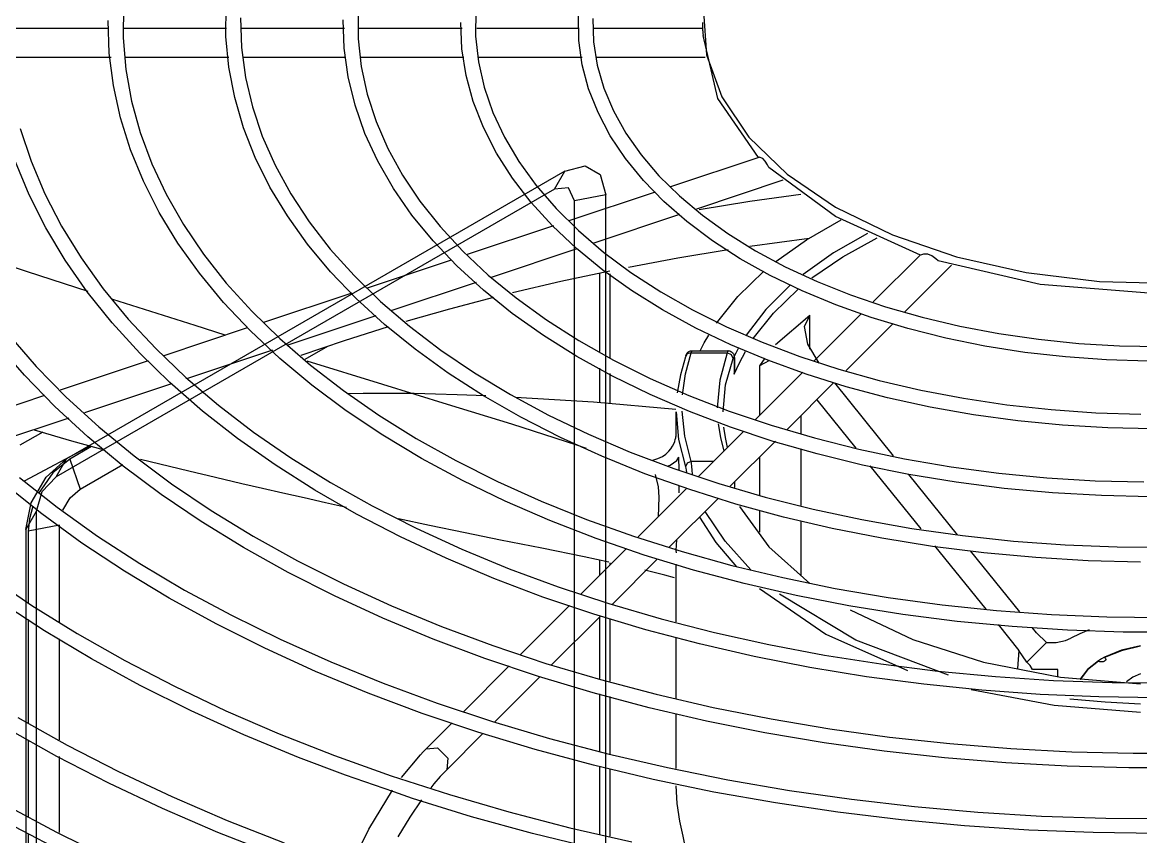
# Model space of a CAD drawing. Extents: x 594 to 813, y 174 to 240.
# Drawn here: x 761.111 to 762.066, y 203.711 to 204.406 of the extents above; entities that cross this region are included whole.
import ezdxf

# ---------------------------------------------------------------- set-up
doc = ezdxf.new("R2010")
doc.units = 0
doc.header["$MEASUREMENT"] = 0
doc.layers.add('AC.REF(S). PIPING', color=3, linetype='CONTINUOUS', lineweight=30)
doc.layers.add('LG-Product', color=3, linetype='CONTINUOUS')

# ---------------------------------------------------------------- blocks, each defined once
blk = doc.blocks.new('UW1-4')
at = {"layer": 'LG-Product', "color": 3, "linetype": 'Continuous'}
for p, q in [((3621.801, 4643.157), (3621.537, 4639.477)), ((3641.23, 4643.25), (3641.245, 4641.063)), ((3651.27, 4643.207), (3651.269, 4640.833)), ((3662.559, 4641.035), (3662.549, 4643.647)), ((3671.32, 4643.611), (3671.342, 4640.906)), ((3621.834, 4641.506), (3621.834, 4642.235)), ((3631.23, 4642.555), (3631.17, 4640.57)), ((3632.439, 4640.692), (3632.476, 4642.762)), ((3642.419, 4639.972), (3642.522, 4642.238)), ((3652.469, 4640.022), (3652.551, 4642.466)), ((3661.329, 4642.628), (3661.242, 4640.081)), ((3672.52, 4639.61), (3672.615, 4642.382)), ((3621.833, 4641.325), (3621.83, 4641.101)), ((3621.834, 4641.506), (3621.833, 4641.325)), ((3631.155, 4641.749), (3621.835, 4641.749)), ((3641.155, 4641.749), (3632.395, 4641.749)), ((3651.193, 4641.749), (3642.401, 4641.749)), ((3661.255, 4641.749), (3652.438, 4641.749)), ((3671.294, 4641.749), (3662.521, 4641.749)), ((3681.264, 4641.749), (3672.563, 4641.749)), ((3620.56, 4635.735), (3621.83, 4641.101)), ((3631.17, 4640.57), (3630.858, 4638.592)), ((3632.146, 4638.621), (3632.439, 4640.692)), ((3641.245, 4641.063), (3641.007, 4638.879)), ((3651.269, 4640.833), (3651.015, 4638.463)), ((3662.315, 4638.422), (3662.559, 4641.035)), ((3671.342, 4640.906), (3671.11, 4638.199)), ((3621.537, 4639.477), (3620.228, 4635.873)), ((3621.65, 4639.241), (3630.92, 4639.241)), ((3632.144, 4639.241), (3641.026, 4639.241)), ((3642.059, 4637.709), (3642.419, 4639.972)), ((3642.261, 4639.241), (3651.057, 4639.241)), ((3652.132, 4637.579), (3652.469, 4640.022)), ((3652.321, 4639.241), (3661.043, 4639.241)), ((3661.242, 4640.081), (3660.901, 4637.54)), ((3662.303, 4639.241), (3671.12, 4639.241)), ((3672.172, 4636.846), (3672.52, 4639.61)), ((3672.363, 4639.241), (3681.225, 4639.241)), ((3630.858, 4638.592), (3630.292, 4636.625)), ((3631.598, 4636.569), (3632.146, 4638.621)), ((3641.007, 4638.879), (3640.516, 4636.703)), ((3651.015, 4638.463), (3650.508, 4636.102)), ((3661.817, 4635.823), (3662.315, 4638.422)), ((3641.446, 4635.467), (3642.059, 4637.709)), ((3651.542, 4635.154), (3652.132, 4637.579)), ((3660.901, 4637.54), (3660.307, 4635.012)), ((3671.11, 4638.199), (3670.625, 4635.502)), ((3630.292, 4636.625), (3629.476, 4634.683)), ((3630.797, 4634.54), (3631.598, 4636.569)), ((3640.516, 4636.703), (3639.772, 4634.547)), ((3671.568, 4634.093), (3672.172, 4636.846)), ((3617.087, 4630.705), (3620.56, 4635.735)), ((3620.228, 4635.873), (3617.91, 4632.442)), ((3640.58, 4633.248), (3641.446, 4635.467)), ((3650.508, 4636.102), (3649.749, 4633.76)), ((3661.065, 4633.239), (3661.817, 4635.823)), ((3670.625, 4635.502), (3669.888, 4632.823)), ((3629.476, 4634.683), (3628.417, 4632.784)), ((3629.748, 4632.555), (3630.797, 4634.54)), ((3639.772, 4634.547), (3638.783, 4632.426)), ((3650.699, 4632.749), (3651.542, 4635.154)), ((3660.307, 4635.012), (3659.463, 4632.505)), ((3649.749, 4633.76), (3648.742, 4631.451)), ((3670.714, 4631.364), (3671.568, 4634.093)), ((3628.417, 4632.784), (3627.117, 4630.93)), ((3628.454, 4630.618), (3629.748, 4632.555)), ((3639.467, 4631.07), (3640.58, 4633.248)), ((3649.607, 4630.382), (3650.699, 4632.749)), ((3660.064, 4630.688), (3661.065, 4633.239)), ((3669.888, 4632.823), (3668.901, 4630.169)), ((3680.119, 4633.186), (3679.193, 4630.372)), ((3617.91, 4632.442), (3614.645, 4629.279)), ((3638.783, 4632.426), (3637.548, 4630.344)), ((3659.463, 4632.505), (3658.371, 4630.031)), ((3616.732, 4630.62), (3617.046, 4630.711)), ((3624.582, 4628.211), (3617.049, 4630.722)), ((3627.117, 4630.93), (3625.59, 4629.139)), ((3638.109, 4628.938), (3639.467, 4631.07)), ((3648.742, 4631.451), (3647.491, 4629.178)), ((3658.813, 4628.17), (3660.064, 4630.688)), ((3669.608, 4628.661), (3670.714, 4631.364)), ((3610.522, 4625.649), (3616.216, 4629.835)), ((3616.216, 4629.835), (3616.322, 4630.067)), ((3616.322, 4630.067), (3616.521, 4630.392)), ((3616.521, 4630.392), (3616.732, 4630.62)), ((3626.926, 4628.744), (3628.454, 4630.618)), ((3637.548, 4630.344), (3636.08, 4628.317)), ((3648.269, 4628.055), (3649.607, 4630.382)), ((3658.371, 4630.031), (3657.034, 4627.595)), ((3668.901, 4630.169), (3667.669, 4627.551)), ((3679.193, 4630.372), (3678.017, 4627.586)), ((3679.356, 4627.494), (3680.517, 4630.339)), ((3614.645, 4629.279), (3610.522, 4626.468)), ((3615.009, 4628.759), (3622.398, 4626.296)), ((3625.59, 4629.139), (3623.836, 4627.413)), ((3625.172, 4626.941), (3626.926, 4628.744)), ((3636.515, 4626.867), (3638.109, 4628.938)), ((3647.491, 4629.178), (3646.002, 4626.957)), ((3633.259, 4625.319), (3625.9, 4627.772)), ((3636.08, 4628.317), (3634.379, 4626.347)), ((3646.691, 4625.783), (3648.269, 4628.055)), ((3657.32, 4625.7), (3658.813, 4628.17)), ((3668.257, 4626), (3669.608, 4628.661)), ((3617.845, 4626.955), (3613.488, 4627.573)), ((3622.165, 4626.254), (3617.845, 4626.955)), ((3623.836, 4627.413), (3621.873, 4625.766)), ((3623.2, 4625.219), (3625.172, 4626.941)), ((3634.691, 4624.862), (3636.515, 4626.867)), ((3646.002, 4626.957), (3644.278, 4624.79)), ((3657.034, 4627.595), (3655.46, 4625.209)), ((3667.669, 4627.551), (3666.192, 4624.972)), ((3678.017, 4627.586), (3676.598, 4624.841)), ((3677.947, 4624.686), (3679.356, 4627.494)), ((3610.522, 4626.468), (3605.655, 4624.088)), ((3634.379, 4626.347), (3632.458, 4624.448)), ((3666.661, 4623.383), (3668.257, 4626)), ((3603.273, 4622.362), (3610.522, 4625.649)), ((3612.989, 4623.675), (3610.039, 4625.376)), ((3621.873, 4625.766), (3619.704, 4624.204)), ((3621.024, 4623.587), (3623.2, 4625.219)), ((3623.834, 4625.817), (3631.145, 4623.38)), ((3644.879, 4623.572), (3646.691, 4625.783)), ((3655.46, 4625.209), (3653.651, 4622.876)), ((3655.588, 4623.283), (3657.32, 4625.7)), ((3666.192, 4624.972), (3664.479, 4622.445)), ((3605.655, 4624.088), (3600.176, 4622.203)), ((3607.78, 4624.211), (3610.696, 4622.549)), ((3619.704, 4624.204), (3617.343, 4622.735)), ((3632.458, 4624.448), (3630.321, 4622.624)), ((3632.646, 4622.933), (3634.691, 4624.862)), ((3641.926, 4622.43), (3634.566, 4624.883)), ((3644.278, 4624.79), (3642.33, 4622.689)), ((3676.598, 4624.841), (3674.937, 4622.138)), ((3676.296, 4621.924), (3677.947, 4624.686)), ((3609.906, 4622.206), (3606.958, 4623.831)), ((3615.305, 4623.479), (3612.777, 4623.809)), ((3615.626, 4621.811), (3612.989, 4623.675)), ((3617.822, 4623.122), (3615.305, 4623.479)), ((3618.652, 4622.052), (3621.024, 4623.587)), ((3642.841, 4621.431), (3644.879, 4623.572)), ((3653.623, 4620.929), (3655.588, 4623.283)), ((3664.828, 4620.821), (3666.661, 4623.383)), ((3679.513, 4620.923), (3686.358, 4623.209)), ((3600.176, 4622.203), (3594.234, 4620.865)), ((3601.765, 4621.86), (3601.945, 4622.048)), ((3601.945, 4622.048), (3602.285, 4622.289)), ((3602.285, 4622.289), (3602.649, 4622.428)), ((3602.649, 4622.428), (3602.997, 4622.45)), ((3602.997, 4622.45), (3603.273, 4622.362)), ((3607.306, 4618.36), (3603.296, 4622.369)), ((3612.532, 4620.407), (3609.906, 4622.206)), ((3610.696, 4622.549), (3613.287, 4620.715)), ((3617.343, 4622.735), (3614.803, 4621.368)), ((3616.1, 4620.622), (3618.652, 4622.052)), ((3623.968, 4622.13), (3619.689, 4622.839)), ((3628.207, 4621.343), (3623.968, 4622.13)), ((3630.321, 4622.624), (3627.98, 4620.885)), ((3630.39, 4621.088), (3632.646, 4622.933)), ((3632.599, 4622.896), (3639.905, 4620.46)), ((3642.33, 4622.689), (3640.161, 4620.658)), ((3653.651, 4622.876), (3651.615, 4620.609)), ((3664.479, 4622.445), (3662.532, 4619.972)), ((3674.937, 4622.138), (3673.041, 4619.49)), ((3593.053, 4619.855), (3601.765, 4621.86)), ((3600.611, 4621.509), (3604.606, 4617.514)), ((3614.803, 4621.368), (3612.095, 4620.108)), ((3627.932, 4619.335), (3630.39, 4621.088)), ((3640.584, 4619.366), (3642.841, 4621.431)), ((3650.481, 4619.578), (3643.317, 4621.966)), ((3674.405, 4619.214), (3676.296, 4621.924)), ((3594.234, 4620.865), (3587.991, 4620.109)), ((3613.378, 4619.304), (3616.1, 4620.622)), ((3618.864, 4618.83), (3616.63, 4620.988)), ((3627.98, 4620.885), (3625.444, 4619.238)), ((3633.972, 4620.132), (3629.784, 4621.028)), ((3629.792, 4620.748), (3629.792, 4613.595)), ((3630.678, 4620.844), (3630.678, 4614.126)), ((3638.108, 4619.16), (3633.972, 4620.132)), ((3640.161, 4620.658), (3637.782, 4618.708)), ((3651.615, 4620.609), (3649.357, 4618.409)), ((3651.432, 4618.645), (3653.623, 4620.929)), ((3662.762, 4618.32), (3664.828, 4620.821)), ((3674.317, 4619.251), (3679.513, 4620.923)), ((3587.991, 4620.109), (3581.618, 4619.957)), ((3583.76, 4619.121), (3593.053, 4619.855)), ((3612.095, 4620.108), (3609.235, 4618.965)), ((3610.503, 4618.104), (3613.378, 4619.304)), ((3615.82, 4617.408), (3613.695, 4619.465)), ((3614.39, 4619.794), (3616.476, 4617.714)), ((3625.444, 4619.238), (3622.723, 4617.689)), ((3625.283, 4617.682), (3627.932, 4619.335)), ((3638.117, 4617.387), (3640.584, 4619.366)), ((3641.203, 4620.028), (3648.393, 4617.631)), ((3662.532, 4619.972), (3660.358, 4617.565)), ((3673.041, 4619.49), (3670.912, 4616.899)), ((3672.281, 4616.564), (3674.405, 4619.214)), ((3609.235, 4618.965), (3606.237, 4617.942)), ((3620.69, 4616.549), (3618.864, 4618.83)), ((3637.782, 4618.708), (3635.199, 4616.843)), ((3643.456, 4617.769), (3639.677, 4618.768)), ((3649.357, 4618.409), (3646.886, 4616.288)), ((3649.023, 4616.438), (3651.432, 4618.645)), ((3659.316, 4616.633), (3651.793, 4619.141)), ((3660.469, 4615.889), (3662.762, 4618.32)), ((3665.204, 4616.338), (3672.21, 4618.573)), ((3606.237, 4617.942), (3603.117, 4617.047)), ((3607.487, 4617.027), (3610.503, 4618.104)), ((3612.338, 4613.328), (3608.318, 4617.348)), ((3617.539, 4615.228), (3615.82, 4617.408)), ((3616.476, 4617.714), (3618.157, 4615.516)), ((3622.723, 4617.689), (3619.83, 4616.246)), ((3622.455, 4616.134), (3625.283, 4617.682)), ((3635.45, 4615.501), (3638.117, 4617.387)), ((3647.182, 4616.706), (3643.456, 4617.769)), ((3660.358, 4617.565), (3657.962, 4615.226)), ((3603.117, 4617.047), (3599.891, 4616.284)), ((3604.349, 4616.08), (3607.487, 4617.027)), ((3605.61, 4616.509), (3609.615, 4612.505)), ((3612.71, 4614.314), (3612.71, 4617.21)), ((3612.71, 4617.21), (3615.652, 4614.708)), ((3612.71, 4617.21), (3613.196, 4616.277)), ((3635.199, 4616.843), (3632.424, 4615.071)), ((3646.404, 4614.316), (3649.023, 4616.438)), ((3649.773, 4617.171), (3657.28, 4614.668)), ((3662.643, 4615.526), (3665.204, 4616.338)), ((3670.912, 4616.899), (3668.559, 4614.375)), ((3669.929, 4613.981), (3672.281, 4616.564)), ((3596.576, 4615.657), (3593.19, 4615.17)), ((3599.891, 4616.284), (3596.576, 4615.657)), ((3601.101, 4615.266), (3604.349, 4616.08)), ((3613.196, 4616.277), (3612.913, 4614.766)), ((3619.83, 4616.246), (3616.777, 4614.915)), ((3619.46, 4614.698), (3622.455, 4616.134)), ((3621.728, 4614.868), (3621.347, 4615.532)), ((3632.591, 4613.712), (3635.45, 4615.501)), ((3646.886, 4616.288), (3644.208, 4614.25)), ((3652.452, 4615.062), (3648.686, 4616.254)), ((3657.957, 4613.533), (3660.469, 4615.889)), ((3667.837, 4613.793), (3660.715, 4616.167)), ((3681.105, 4615.545), (3678.76, 4612.854)), ((3586.278, 4614.625), (3582.788, 4614.569)), ((3589.752, 4614.825), (3586.278, 4614.625)), ((3593.19, 4615.17), (3589.752, 4614.825)), ((3594.348, 4614.054), (3597.762, 4614.59)), ((3597.762, 4614.59), (3601.101, 4615.266)), ((3612.913, 4614.766), (3611.949, 4613.141)), ((3616.777, 4614.915), (3613.577, 4613.702)), ((3616.31, 4613.379), (3619.46, 4614.698)), ((3618.803, 4614.444), (3619.04, 4614)), ((3622.074, 4614.197), (3621.728, 4614.868)), ((3632.424, 4615.071), (3629.465, 4613.4)), ((3656.153, 4613.805), (3652.452, 4615.062)), ((3655.813, 4613.467), (3653.863, 4614.594)), ((3657.962, 4615.226), (3655.354, 4612.965)), ((3679.776, 4612.107), (3682.15, 4614.843)), ((3587.368, 4613.416), (3590.878, 4613.662)), ((3590.878, 4613.662), (3594.348, 4614.054)), ((3613.577, 4613.702), (3610.243, 4612.613)), ((3616.565, 4613.565), (3617.009, 4612.911)), ((3618.727, 4613.172), (3618.216, 4614.141)), ((3619.04, 4614), (3619.261, 4613.554)), ((3619.147, 4613.484), (3619.147, 4612.346)), ((3619.15, 4613.45), (3619.147, 4613.482)), ((3619.15, 4613.589), (3619.148, 4613.482)), ((3619.161, 4613.693), (3619.15, 4613.589)), ((3619.159, 4613.419), (3619.15, 4613.45)), ((3619.162, 4613.498), (3619.159, 4613.419)), ((3619.173, 4613.755), (3619.161, 4613.693)), ((3619.176, 4613.59), (3619.162, 4613.498)), ((3619.19, 4613.817), (3619.173, 4613.755)), ((3619.201, 4613.631), (3619.176, 4613.59)), ((3619.213, 4613.875), (3619.19, 4613.817)), ((3619.233, 4613.615), (3619.201, 4613.631)), ((3619.242, 4613.933), (3619.213, 4613.875)), ((3619.269, 4613.543), (3619.233, 4613.615)), ((3619.281, 4613.99), (3619.242, 4613.933)), ((3619.269, 4613.543), (3619.413, 4613.85)), ((3619.901, 4611.269), (3619.269, 4613.543)), ((3619.327, 4614.043), (3619.281, 4613.99)), ((3619.386, 4614.094), (3619.327, 4614.043)), ((3619.454, 4614.137), (3619.386, 4614.094)), ((3619.413, 4613.85), (3619.76, 4614.013)), ((3619.545, 4614.178), (3619.454, 4614.137)), ((3619.642, 4614.194), (3619.545, 4614.178)), ((3619.669, 4614.193), (3619.642, 4614.194)), ((3619.697, 4614.19), (3619.669, 4614.193)), ((3622.775, 4614.197), (3619.697, 4614.197)), ((3619.697, 4614.19), (3619.701, 4614.196)), ((3619.701, 4614.196), (3619.735, 4614.123)), ((3619.735, 4614.123), (3619.76, 4614.013)), ((3622.833, 4614.013), (3619.76, 4614.013)), ((3619.76, 4614.013), (3620.406, 4611.677)), ((3622.834, 4614.19), (3622.775, 4614.189)), ((3622.799, 4614.159), (3622.775, 4614.189)), ((3622.833, 4614.013), (3622.799, 4614.159)), ((3623.327, 4612.227), (3622.833, 4614.013)), ((3622.833, 4614.013), (3623.181, 4613.933)), ((3622.891, 4614.184), (3622.834, 4614.19)), ((3622.976, 4614.157), (3622.891, 4614.184)), ((3623.054, 4614.115), (3622.976, 4614.157)), ((3623.119, 4614.065), (3623.054, 4614.115)), ((3623.175, 4614.01), (3623.119, 4614.065)), ((3623.251, 4613.904), (3623.175, 4614.01)), ((3623.181, 4613.933), (3623.325, 4613.66)), ((3623.299, 4613.789), (3623.251, 4613.904)), ((3623.303, 4613.777), (3623.299, 4613.789)), ((3623.306, 4613.765), (3623.303, 4613.777)), ((3623.325, 4613.66), (3623.761, 4612.141)), ((3629.553, 4612.029), (3632.591, 4613.712)), ((3644.208, 4614.25), (3641.333, 4612.302)), ((3643.582, 4612.284), (3646.404, 4614.316)), ((3655.232, 4611.259), (3657.957, 4613.533)), ((3658.592, 4614.231), (3665.849, 4611.812)), ((3668.559, 4614.375), (3665.985, 4611.921)), ((3667.355, 4611.472), (3669.929, 4613.981)), ((3583.836, 4613.317), (3587.368, 4613.416)), ((3610.243, 4612.613), (3606.792, 4611.652)), ((3613.02, 4612.184), (3616.31, 4613.379)), ((3616.145, 4613.35), (3617.009, 4612.911)), ((3617.009, 4612.911), (3617.009, 4608.657)), ((3619.159, 4612.19), (3618.727, 4613.172)), ((3619.159, 4613.419), (3619.159, 4612.19)), ((3629.465, 4613.4), (3626.334, 4611.834)), ((3630.678, 4612.712), (3630.678, 4609.768)), ((3649.156, 4611.297), (3655.635, 4613.314)), ((3655.354, 4612.965), (3652.537, 4610.787)), ((3676.678, 4610.846), (3669.169, 4613.349)), ((3678.76, 4612.854), (3676.192, 4610.234)), ((3606.792, 4611.652), (3603.237, 4610.824)), ((3609.603, 4611.116), (3613.02, 4612.184)), ((3617.353, 4608.312), (3613.302, 4612.364)), ((3619.159, 4612.193), (3619.153, 4612.347)), ((3619.159, 4612.19), (3619.159, 4612.193)), ((3620.406, 4611.677), (3620.614, 4609.315)), ((3626.334, 4611.834), (3623.042, 4610.38)), ((3623.584, 4610.424), (3623.327, 4612.227)), ((3623.761, 4612.141), (3624.028, 4610.609)), ((3626.346, 4610.456), (3629.553, 4612.029)), ((3629.792, 4612.251), (3629.792, 4609.685)), ((3641.333, 4612.302), (3638.269, 4610.451)), ((3640.568, 4610.349), (3643.582, 4612.284)), ((3665.985, 4611.921), (3663.199, 4609.546)), ((3677.177, 4609.441), (3679.776, 4612.107)), ((3603.237, 4610.824), (3599.593, 4610.132)), ((3605.558, 4605.226), (3610.581, 4611.446)), ((3606.074, 4610.181), (3609.603, 4611.116)), ((3610.651, 4611.469), (3614.66, 4607.459)), ((3620.113, 4608.97), (3619.901, 4611.269)), ((3643.661, 4609.611), (3649.156, 4611.297)), ((3648.697, 4610.579), (3646.504, 4610.56)), ((3650.833, 4610.564), (3648.697, 4610.579)), ((3652.537, 4610.787), (3649.521, 4608.698)), ((3652.303, 4609.075), (3655.232, 4611.259)), ((3664.566, 4609.043), (3667.355, 4611.472)), ((3667.214, 4611.357), (3674.643, 4608.881)), ((3599.593, 4610.132), (3595.878, 4609.58)), ((3602.447, 4609.382), (3606.074, 4610.181)), ((3612.127, 4609.992), (3608.794, 4605.864)), ((3623.042, 4610.38), (3619.601, 4609.044)), ((3622.982, 4609), (3626.346, 4610.456)), ((3631.179, 4609.821), (3624.146, 4609.196)), ((3637.85, 4610.242), (3631.179, 4609.821)), ((3638.269, 4610.451), (3635.027, 4608.702)), ((3637.372, 4608.518), (3640.568, 4610.349)), ((3642.814, 4610.459), (3640.388, 4610.363)), ((3644.668, 4610.519), (3642.814, 4610.459)), ((3646.504, 4610.56), (3644.668, 4610.519)), ((3652.171, 4610.542), (3650.833, 4610.564)), ((3676.192, 4610.234), (3673.407, 4607.686)), ((3685.265, 4607.984), (3678.016, 4610.4)), ((3588.297, 4608.905), (3584.464, 4608.785)), ((3592.107, 4609.17), (3588.297, 4608.905)), ((3595.878, 4609.58), (3592.107, 4609.17)), ((3594.964, 4608.205), (3598.739, 4608.722)), ((3598.739, 4608.722), (3602.447, 4609.382)), ((3613.454, 4607.131), (3613.454, 4608.665)), ((3619.601, 4609.044), (3616.025, 4607.831)), ((3619.472, 4607.665), (3622.982, 4609)), ((3623.396, 4606.886), (3623.619, 4609.045)), ((3624.125, 4608.97), (3623.925, 4606.614)), ((3624.125, 4607.016), (3624.125, 4608.97)), ((3635.027, 4608.702), (3631.616, 4607.062)), ((3638.162, 4607.915), (3643.661, 4609.611)), ((3649.521, 4608.698), (3646.315, 4606.704)), ((3649.179, 4606.985), (3652.303, 4609.075)), ((3663.199, 4609.546), (3660.206, 4607.254)), ((3661.57, 4606.699), (3664.566, 4609.043)), ((3674.36, 4606.853), (3677.177, 4609.441)), ((3587.281, 4607.604), (3591.14, 4607.831)), ((3591.14, 4607.831), (3594.964, 4608.205)), ((3616.025, 4607.831), (3612.326, 4606.744)), ((3620.534, 4607.955), (3620.347, 4606.781)), ((3632.615, 4606.135), (3638.162, 4607.915)), ((3634.003, 4606.795), (3637.372, 4608.518)), ((3675.987, 4608.433), (3683.142, 4606.048)), ((3583.406, 4607.523), (3587.281, 4607.604)), ((3615.831, 4606.456), (3619.472, 4607.665)), ((3622.203, 4603.463), (3618.348, 4607.318)), ((3619.741, 4605.925), (3619.922, 4606.788)), ((3619.922, 4606.788), (3620.044, 4607.655)), ((3620.347, 4606.781), (3620.052, 4605.614)), ((3622.833, 4604.747), (3623.396, 4606.886)), ((3624.121, 4607.019), (3624.12, 4607.049)), ((3624.125, 4606.978), (3624.121, 4607.019)), ((3624.131, 4606.916), (3624.125, 4606.978)), ((3624.143, 4606.84), (3624.131, 4606.916)), ((3624.161, 4606.743), (3624.143, 4606.84)), ((3631.616, 4607.062), (3628.048, 4605.536)), ((3630.471, 4605.186), (3634.003, 4606.795)), ((3645.868, 4604.996), (3649.179, 4606.985)), ((3660.206, 4607.254), (3657.015, 4605.052)), ((3673.407, 4607.686), (3670.411, 4605.219)), ((3671.331, 4604.347), (3674.36, 4606.853)), ((3675.728, 4606.477), (3678.909, 4607.42)), ((3680.131, 4606.156), (3678.177, 4607.275)), ((3612.326, 4606.744), (3608.518, 4605.789)), ((3612.071, 4605.377), (3615.831, 4606.456)), ((3613.454, 4600.976), (3613.454, 4605.805)), ((3615.64, 4606.48), (3619.501, 4602.618)), ((3623.925, 4606.614), (3623.325, 4604.281)), ((3624.196, 4606.602), (3624.161, 4606.743)), ((3624.248, 4606.441), (3624.196, 4606.602)), ((3624.329, 4606.247), (3624.248, 4606.441)), ((3624.431, 4606.049), (3624.329, 4606.247)), ((3624.58, 4605.824), (3624.431, 4606.049)), ((3624.755, 4605.612), (3624.58, 4605.824)), ((3631.777, 4605.842), (3632.615, 4606.135)), ((3646.315, 4606.704), (3642.928, 4604.811)), ((3658.374, 4604.448), (3661.57, 4606.699)), ((3672.923, 4605.705), (3675.728, 4606.477)), ((3674.028, 4606.023), (3675.897, 4604.943)), ((3674.131, 4606.064), (3679.802, 4603.059)), ((3604.616, 4604.97), (3600.633, 4604.288)), ((3608.518, 4605.789), (3604.616, 4604.97)), ((3608.206, 4604.433), (3612.071, 4605.377)), ((3617.009, 4605.11), (3617.009, 4601.84)), ((3623.876, 4603.985), (3623.885, 4605.115)), ((3623.886, 4605.113), (3623.885, 4605.115)), ((3624.066, 4604.814), (3623.886, 4605.113)), ((3628.048, 4605.536), (3624.334, 4604.128)), ((3625.009, 4605.374), (3624.755, 4605.612)), ((3625.296, 4605.173), (3625.009, 4605.374)), ((3625.691, 4604.981), (3625.296, 4605.173)), ((3626.116, 4604.858), (3625.691, 4604.981)), ((3626.146, 4604.852), (3626.116, 4604.858)), ((3626.79, 4603.696), (3630.471, 4605.186)), ((3642.379, 4603.112), (3645.868, 4604.996)), ((3657.015, 4605.052), (3653.634, 4602.946)), ((3665.745, 4603.905), (3669.862, 4604.912)), ((3670.411, 4605.219), (3667.211, 4602.837)), ((3675.897, 4604.943), (3675.01, 4602.384)), ((3675.897, 4604.943), (3677.329, 4603.768)), ((3600.633, 4604.288), (3596.585, 4603.748)), ((3607.59, 4604.373), (3603.228, 4598.972)), ((3604.25, 4603.625), (3608.206, 4604.433)), ((3624.334, 4604.128), (3620.486, 4602.843)), ((3620.919, 4604.747), (3622.833, 4604.747)), ((3622.736, 4603.651), (3622.753, 4603.984)), ((3622.753, 4603.984), (3622.779, 4604.311)), ((3622.779, 4604.311), (3622.81, 4604.596)), ((3622.81, 4604.596), (3622.833, 4604.747)), ((3622.833, 4604.747), (3623.181, 4604.587)), ((3623.181, 4604.587), (3623.325, 4604.281)), ((3623.259, 4603.998), (3623.232, 4603.784)), ((3623.29, 4604.157), (3623.259, 4603.998)), ((3623.325, 4604.281), (3623.29, 4604.157)), ((3624.639, 4604.428), (3624.066, 4604.814)), ((3624.872, 4604.344), (3624.639, 4604.428)), ((3642.928, 4604.811), (3639.368, 4603.025)), ((3654.986, 4602.294), (3658.374, 4604.448)), ((3663.468, 4603.365), (3665.745, 4603.905)), ((3668.099, 4601.93), (3671.331, 4604.347)), ((3675.01, 4602.384), (3671.358, 4604.493)), ((3588.354, 4603.097), (3584.202, 4602.989)), ((3592.487, 4603.35), (3588.354, 4603.097)), ((3596.585, 4603.748), (3592.487, 4603.35)), ((3596.123, 4602.434), (3600.217, 4602.958)), ((3600.108, 4598.476), (3604.269, 4603.63)), ((3600.217, 4602.958), (3604.25, 4603.625)), ((3619.147, 4602.973), (3619.147, 4602.501)), ((3622.735, 4603.629), (3622.736, 4603.651)), ((3622.97, 4602.33), (3626.79, 4603.696)), ((3625.903, 4603.631), (3625.647, 4602.583)), ((3639.368, 4603.025), (3635.647, 4601.351)), ((3638.723, 4601.34), (3642.379, 4603.112)), ((3653.634, 4602.946), (3650.07, 4600.941)), ((3661.217, 4602.839), (3663.468, 4603.365)), ((3680.195, 4603.36), (3676.963, 4600.822)), ((3677.329, 4603.768), (3678.517, 4602.096)), ((3587.807, 4601.82), (3591.981, 4602.054)), ((3591.981, 4602.054), (3596.123, 4602.434)), ((3620.486, 4602.843), (3616.518, 4601.687)), ((3619.023, 4601.091), (3622.97, 4602.33)), ((3627.36, 4598.306), (3623.235, 4602.431)), ((3623.866, 4602.066), (3623.868, 4602.671)), ((3625.647, 4602.583), (3625.606, 4601.69)), ((3651.417, 4600.243), (3654.986, 4602.294)), ((3655.872, 4601.619), (3657.695, 4602.03)), ((3657.695, 4602.03), (3659.448, 4602.431)), ((3659.448, 4602.431), (3661.217, 4602.839)), ((3667.211, 4602.837), (3663.815, 4600.547)), ((3675.861, 4601.642), (3675.01, 4602.384)), ((3678.296, 4600.257), (3681.534, 4602.843)), ((3583.617, 4601.732), (3587.807, 4601.82)), ((3616.518, 4601.687), (3612.44, 4600.662)), ((3614.963, 4599.984), (3619.023, 4601.091)), ((3620.51, 4601.609), (3624.707, 4597.412)), ((3625.606, 4601.69), (3625.665, 4600)), ((3635.647, 4601.351), (3631.775, 4599.793)), ((3634.91, 4599.684), (3638.723, 4601.34)), ((3652.273, 4600.815), (3654.067, 4601.215)), ((3654.067, 4601.215), (3655.872, 4601.619)), ((3664.67, 4599.606), (3668.099, 4601.93)), ((3676.503, 4600.581), (3675.861, 4601.642)), ((3612.44, 4600.662), (3608.267, 4599.773)), ((3618.722, 4600.894), (3616.199, 4597.461)), ((3617.009, 4600.583), (3617.009, 4598.694)), ((3619.94, 4597.919), (3621.648, 4600.471)), ((3650.07, 4600.941), (3646.334, 4599.041)), ((3647.673, 4598.3), (3651.417, 4600.243)), ((3663.815, 4600.547), (3660.23, 4598.353)), ((3676.963, 4600.822), (3673.529, 4598.371)), ((3674.857, 4597.761), (3678.296, 4600.257)), ((3679.045, 4600.917), (3679.342, 4599.83)), ((3608.267, 4599.773), (3604.012, 4599.021)), ((3610.801, 4599.012), (3614.963, 4599.984)), ((3613.454, 4594.995), (3613.454, 4599.659)), ((3622.133, 4599.986), (3620.726, 4597.82)), ((3631.775, 4599.793), (3627.762, 4598.357)), ((3630.952, 4598.148), (3634.91, 4599.684)), ((3642.142, 4598.64), (3645.172, 4599.273)), ((3645.172, 4599.273), (3647.823, 4599.839)), ((3661.052, 4597.382), (3664.67, 4599.606)), ((3676.784, 4591.051), (3676.784, 4599.312)), ((3676.784, 4599.312), (3679.444, 4598.8)), ((3679.342, 4599.83), (3679.444, 4598.8)), ((3599.69, 4598.41), (3595.314, 4597.941)), ((3604.012, 4599.021), (3599.69, 4598.41)), ((3602.228, 4597.483), (3606.552, 4598.177)), ((3606.552, 4598.177), (3610.801, 4599.012)), ((3627.762, 4598.357), (3623.622, 4597.046)), ((3639.135, 4598.028), (3642.142, 4598.64)), ((3646.334, 4599.041), (3642.435, 4597.253)), ((3643.766, 4596.469), (3647.673, 4598.3)), ((3660.23, 4598.353), (3656.464, 4596.262)), ((3673.529, 4598.371), (3669.903, 4596.014)), ((3679.444, 4598.8), (3679.444, 4592.664)), ((3586.458, 4597.437), (3582.007, 4597.404)), ((3590.899, 4597.616), (3586.458, 4597.437)), ((3595.314, 4597.941), (3590.899, 4597.616)), ((3602.069, 4597.536), (3597.694, 4592.118)), ((3597.844, 4596.932), (3602.228, 4597.483)), ((3616.199, 4597.461), (3612.709, 4594.323)), ((3617.735, 4595.498), (3619.94, 4597.919)), ((3620.726, 4597.82), (3618.965, 4595.742)), ((3624.123, 4597.145), (3624.078, 4598.041)), ((3626.857, 4596.737), (3630.952, 4598.148)), ((3632.233, 4593.433), (3628.373, 4597.293)), ((3631.968, 4596.591), (3635.582, 4597.321)), ((3635.582, 4597.321), (3639.135, 4598.028)), ((3642.435, 4597.253), (3638.382, 4595.581)), ((3657.255, 4595.262), (3661.052, 4597.382)), ((3671.223, 4595.361), (3674.857, 4597.761)), ((3584.468, 4596.15), (3588.949, 4596.265)), ((3588.949, 4596.265), (3593.413, 4596.526)), ((3593.413, 4596.526), (3597.844, 4596.932)), ((3594.791, 4591.891), (3598.994, 4597.097)), ((3623.622, 4597.046), (3619.365, 4595.865)), ((3622.64, 4595.455), (3626.857, 4596.737)), ((3624.107, 4596.932), (3624.123, 4597.145)), ((3625.709, 4596.411), (3629.591, 4592.529)), ((3629.877, 4596.152), (3631.968, 4596.591)), ((3630.678, 4596.292), (3630.678, 4594.987)), ((3639.704, 4594.756), (3643.766, 4596.469)), ((3656.464, 4596.262), (3652.526, 4594.277)), ((3619.365, 4595.865), (3615.003, 4594.816)), ((3618.312, 4594.305), (3622.64, 4595.455)), ((3624.125, 4591.03), (3624.125, 4595.96)), ((3625.099, 4595.019), (3626.807, 4595.45)), ((3629.792, 4596.087), (3629.792, 4595.87)), ((3638.382, 4595.581), (3634.187, 4594.029)), ((3669.903, 4596.014), (3666.09, 4593.755)), ((3667.403, 4593.061), (3671.223, 4595.361)), ((3615.003, 4594.816), (3610.55, 4593.903)), ((3624.257, 4594.794), (3625.099, 4595.019)), ((3635.499, 4593.164), (3639.704, 4594.756)), ((3653.286, 4593.251), (3657.255, 4595.262)), ((3682.82, 4594.946), (3679.132, 4592.445)), ((3610.55, 4593.903), (3606.018, 4593.129)), ((3608.778, 4589.478), (3615.299, 4593.419)), ((3617.009, 4593.893), (3611.341, 4590.003)), ((3613.884, 4593.29), (3618.312, 4594.305)), ((3634.187, 4594.029), (3629.86, 4592.602)), ((3652.526, 4594.277), (3648.426, 4592.404)), ((3666.09, 4593.755), (3662.1, 4591.601)), ((3601.419, 4592.496), (3596.769, 4592.006)), ((3606.018, 4593.129), (3601.419, 4592.496)), ((3609.369, 4592.413), (3613.884, 4593.29)), ((3629.86, 4592.602), (3625.412, 4591.302)), ((3631.161, 4591.697), (3635.499, 4593.164)), ((3637.407, 4588.259), (3633.228, 4592.438)), ((3649.156, 4591.354), (3653.286, 4593.251)), ((3663.405, 4590.866), (3667.403, 4593.061)), ((3679.132, 4592.445), (3675.255, 4590.042)), ((3678.059, 4590.274), (3681.867, 4592.757)), ((3592.078, 4591.659), (3587.363, 4591.458)), ((3596.769, 4592.006), (3592.078, 4591.659)), ((3600.131, 4591.083), (3604.781, 4591.677)), ((3609.271, 4592.077), (3603.925, 4589.541)), ((3604.781, 4591.677), (3609.369, 4592.413)), ((3626.701, 4590.359), (3631.161, 4591.697)), ((3630.584, 4591.535), (3634.76, 4587.359)), ((3648.426, 4592.404), (3644.173, 4590.646)), ((3662.1, 4591.601), (3657.94, 4589.554)), ((3587.363, 4591.458), (3582.635, 4591.403)), ((3590.701, 4590.33), (3595.434, 4590.634)), ((3593.352, 4590.109), (3593.725, 4590.572)), ((3596.633, 4590.804), (3594.856, 4588.604)), ((3595.434, 4590.634), (3600.131, 4591.083)), ((3625.412, 4591.302), (3620.855, 4590.135)), ((3629.792, 4591.307), (3629.792, 4585.964)), ((3630.678, 4591.435), (3630.678, 4586.214)), ((3644.173, 4590.646), (3639.777, 4589.009)), ((3644.873, 4589.574), (3649.156, 4591.354)), ((3659.237, 4588.781), (3663.405, 4590.866)), ((3679.444, 4591.243), (3679.444, 4582.375)), ((3581.187, 4590.162), (3585.948, 4590.172)), ((3585.948, 4590.172), (3590.701, 4590.33)), ((3588.862, 4590.363), (3589.668, 4590.025)), ((3589.668, 4590.025), (3590.42, 4589.648)), ((3590.88, 4589.45), (3590.42, 4589.648)), ((3593.352, 4590.109), (3592.514, 4589.269)), ((3611.341, 4590.003), (3604.383, 4586.887)), ((3620.855, 4590.135), (3616.2, 4589.101)), ((3622.131, 4589.154), (3626.701, 4590.359)), ((3624.125, 4584.49), (3624.125, 4589.715)), ((3640.448, 4587.917), (3644.873, 4589.574)), ((3675.255, 4590.042), (3671.196, 4587.739)), ((3674.055, 4587.894), (3678.059, 4590.274)), ((3676.784, 4580.954), (3676.784, 4589.592)), ((3584.468, 4589), (3586.104, 4588.62)), ((3584.468, 4588.956), (3586.104, 4588.575)), ((3586.104, 4588.62), (3587.543, 4588.03)), ((3591.67, 4589.279), (3590.88, 4589.45)), ((3592.514, 4589.269), (3591.67, 4589.279)), ((3594.195, 4587.588), (3592.514, 4589.269)), ((3603.925, 4589.541), (3597.874, 4587.605)), ((3600.872, 4586.499), (3608.778, 4589.478)), ((3616.2, 4589.101), (3611.46, 4588.205)), ((3617.461, 4588.084), (3622.131, 4589.154)), ((3639.777, 4589.009), (3635.249, 4587.496)), ((3657.94, 4589.554), (3653.62, 4587.62)), ((3654.908, 4586.809), (3659.237, 4588.781)), ((3586.104, 4588.575), (3587.543, 4587.985)), ((3587.467, 4587.919), (3587.44, 4587.834)), ((3587.47, 4587.918), (3587.44, 4587.834)), ((3587.44, 4587.834), (3587.467, 4587.752)), ((3587.44, 4587.834), (3587.447, 4587.792)), ((3587.447, 4587.792), (3587.468, 4587.751)), ((3587.549, 4587.989), (3587.467, 4587.919)), ((3587.467, 4587.752), (3587.549, 4587.682)), ((3587.468, 4587.751), (3587.549, 4587.682)), ((3587.549, 4587.989), (3587.47, 4587.918)), ((3587.543, 4588.03), (3587.815, 4587.88)), ((3587.549, 4587.682), (3587.67, 4587.634)), ((3587.549, 4587.682), (3587.669, 4587.635)), ((3587.815, 4587.88), (3588.074, 4587.723)), ((3587.959, 4587.636), (3588.081, 4587.682)), ((3587.96, 4587.635), (3588.081, 4587.682)), ((3588.074, 4587.723), (3589.017, 4586.974)), ((3588.074, 4587.678), (3588.998, 4586.948)), ((3594.195, 4587.588), (3594.856, 4588.604)), ((3594.856, 4588.604), (3594.976, 4587.072)), ((3611.46, 4588.205), (3606.646, 4587.449)), ((3612.705, 4587.152), (3617.461, 4588.084)), ((3635.89, 4586.384), (3640.448, 4587.917)), ((3671.196, 4587.739), (3666.962, 4585.542)), ((3669.877, 4585.62), (3674.055, 4587.894)), ((3587.669, 4587.635), (3587.739, 4587.623)), ((3587.67, 4587.634), (3587.813, 4587.619)), ((3587.739, 4587.623), (3587.813, 4587.619)), ((3587.813, 4587.619), (3587.959, 4587.636)), ((3587.813, 4587.619), (3587.96, 4587.635)), ((3588.998, 4586.948), (3589.64, 4586.124)), ((3589.017, 4586.974), (3589.664, 4586.126)), ((3597.874, 4587.605), (3591.316, 4586.331)), ((3591.523, 4586.98), (3593.702, 4586.98)), ((3591.523, 4586.36), (3591.523, 4586.98)), ((3593.702, 4586.98), (3593.889, 4587.304)), ((3593.889, 4587.304), (3594.195, 4587.588)), ((3601.773, 4586.835), (3596.85, 4586.363)), ((3606.646, 4587.449), (3601.773, 4586.835)), ((3607.873, 4586.36), (3612.705, 4587.152)), ((3635.249, 4587.496), (3630.598, 4586.111)), ((3642.266, 4583.399), (3638.392, 4587.274)), ((3653.62, 4587.62), (3649.149, 4585.803)), ((3650.427, 4584.956), (3654.908, 4586.809)), ((3586.912, 4585.856), (3581.922, 4585.82)), ((3584.468, 4586.613), (3585.14, 4586.308)), ((3591.316, 4586.331), (3584.468, 4585.763)), ((3585.14, 4586.308), (3585.676, 4585.923)), ((3591.893, 4586.037), (3586.912, 4585.856)), ((3596.85, 4586.363), (3591.893, 4586.037)), ((3602.979, 4585.71), (3607.873, 4586.36)), ((3630.598, 4586.111), (3625.835, 4584.856)), ((3631.212, 4584.981), (3635.89, 4586.384)), ((3635.769, 4586.35), (3639.63, 4582.489)), ((3649.149, 4585.803), (3644.537, 4584.106)), ((3588.045, 4584.629), (3593.053, 4584.844)), ((3598.944, 4585.253), (3591.856, 4583.913)), ((3593.053, 4584.844), (3598.035, 4585.205)), ((3598.035, 4585.205), (3602.979, 4585.71)), ((3625.835, 4584.856), (3620.973, 4583.736)), ((3626.422, 4583.71), (3631.212, 4584.981)), ((3630.678, 4584.909), (3630.678, 4579.981)), ((3645.804, 4583.224), (3650.427, 4584.956)), ((3666.962, 4585.542), (3662.564, 4583.455)), ((3665.533, 4583.452), (3669.877, 4585.62)), ((3583.026, 4584.562), (3588.045, 4584.629)), ((3584.468, 4584.024), (3587.501, 4584.173)), ((3591.856, 4583.913), (3584.468, 4583.324)), ((3587.501, 4584.173), (3590.505, 4584.451)), ((3629.792, 4584.659), (3629.792, 4579.738)), ((3644.537, 4584.106), (3639.792, 4582.535)), ((3620.973, 4583.736), (3616.022, 4582.752)), ((3621.532, 4582.574), (3626.422, 4583.71)), ((3624.125, 4578.515), (3624.125, 4583.213)), ((3641.049, 4581.618), (3645.804, 4583.224)), ((3662.564, 4583.455), (3658.008, 4581.482)), ((3661.029, 4581.397), (3665.533, 4583.452)), ((3616.022, 4582.752), (3610.993, 4581.907)), ((3616.554, 4581.575), (3621.532, 4582.574)), ((3639.792, 4582.535), (3634.926, 4581.091)), ((3645.482, 4580.184), (3643.261, 4582.405)), ((3680.344, 4582.862), (3676.122, 4580.505)), ((3676.993, 4579.549), (3681.24, 4581.933)), ((3605.9, 4581.204), (3600.753, 4580.643)), ((3610.993, 4581.907), (3605.9, 4581.204)), ((3611.499, 4580.716), (3616.554, 4581.575)), ((3634.926, 4581.091), (3629.949, 4579.778)), ((3636.171, 4580.14), (3641.049, 4581.618)), ((3640.623, 4581.496), (3643.708, 4578.411)), ((3658.008, 4581.482), (3653.304, 4579.628)), ((3656.367, 4579.466), (3661.029, 4581.397)), ((3595.564, 4580.226), (3590.347, 4579.954)), ((3600.753, 4580.643), (3595.564, 4580.226)), ((3606.378, 4580), (3611.499, 4580.716)), ((3631.181, 4578.794), (3636.171, 4580.14)), ((3644.494, 4580.283), (3643.608, 4579.395)), ((3645.482, 4580.185), (3644.494, 4580.283)), ((3645.718, 4579.943), (3645.482, 4580.184)), ((3676.122, 4580.505), (3671.728, 4578.255)), ((3679.444, 4580.967), (3679.444, 4574.408)), ((3585.113, 4579.829), (3579.874, 4579.849)), ((3590.347, 4579.954), (3585.113, 4579.829)), ((3595.988, 4578.998), (3601.204, 4579.426)), ((3601.204, 4579.426), (3606.378, 4580)), ((3629.949, 4579.778), (3624.871, 4578.599)), ((3643.608, 4579.395), (3643.71, 4578.409)), ((3645.954, 4579.694), (3645.718, 4579.943)), ((3647.582, 4577.743), (3645.954, 4579.694)), ((3653.304, 4579.628), (3648.461, 4577.895)), ((3652.35, 4577.955), (3656.367, 4579.466)), ((3672.573, 4577.274), (3676.993, 4579.549)), ((3676.784, 4573.045), (3676.784, 4579.534)), ((3580.212, 4578.589), (3585.48, 4578.579)), ((3585.48, 4578.579), (3590.743, 4578.715)), ((3590.743, 4578.715), (3595.988, 4578.998)), ((3624.871, 4578.599), (3619.704, 4577.557)), ((3626.089, 4577.583), (3631.181, 4578.794)), ((3629.792, 4578.484), (3629.792, 4572.732)), ((3630.678, 4578.676), (3630.678, 4572.917)), ((3643.708, 4578.411), (3644.26, 4577.834)), ((3671.728, 4578.255), (3667.169, 4576.116)), ((3619.704, 4577.557), (3614.458, 4576.653)), ((3620.907, 4576.508), (3626.089, 4577.583)), ((3648.461, 4577.895), (3643.49, 4576.288)), ((3644.26, 4577.834), (3644.81, 4577.204)), ((3644.81, 4577.204), (3645.083, 4576.87)), ((3648.223, 4576.538), (3652.35, 4577.955)), ((3667.99, 4575.11), (3672.573, 4577.274)), ((3614.458, 4576.653), (3609.146, 4575.89)), ((3615.645, 4575.574), (3620.907, 4576.508)), ((3624.043, 4575.522), (3624.125, 4577.027)), ((3643.49, 4576.288), (3638.399, 4574.81)), ((3646.631, 4575.965), (3647.43, 4576.248)), ((3647.43, 4576.248), (3648.223, 4576.538)), ((3650.363, 4573.349), (3648.343, 4576.682)), ((3603.777, 4575.27), (3598.364, 4574.794)), ((3609.146, 4575.89), (3603.777, 4575.27)), ((3610.314, 4574.78), (3615.645, 4575.574)), ((3623.798, 4574.023), (3624.043, 4575.522)), ((3641.601, 4574.378), (3646.631, 4575.965)), ((3645.877, 4575.829), (3646.877, 4574.349)), ((3667.169, 4576.116), (3662.454, 4574.091)), ((3681.396, 4575.412), (3677.017, 4573.07)), ((3592.919, 4574.462), (3587.452, 4574.276)), ((3598.364, 4574.794), (3592.919, 4574.462)), ((3604.926, 4574.129), (3610.314, 4574.78)), ((3638.399, 4574.81), (3633.198, 4573.463)), ((3636.4, 4572.977), (3641.601, 4574.378)), ((3646.877, 4574.349), (3647.877, 4572.669)), ((3663.251, 4573.063), (3667.99, 4575.11)), ((3587.452, 4574.276), (3581.977, 4574.236)), ((3594.024, 4573.262), (3599.492, 4573.623)), ((3599.492, 4573.623), (3604.926, 4574.129)), ((3623.519, 4572.734), (3623.798, 4574.023)), ((3633.198, 4573.463), (3627.899, 4572.25)), ((3651.894, 4570.211), (3650.363, 4573.349)), ((3662.454, 4574.091), (3657.591, 4572.185)), ((3676.127, 4571.215), (3680.596, 4573.541)), ((3583.03, 4572.978), (3588.533, 4573.047)), ((3588.533, 4573.047), (3594.024, 4573.262)), ((3623.228, 4571.328), (3623.519, 4572.734)), ((3631.116, 4571.69), (3636.4, 4572.977)), ((3658.365, 4571.136), (3663.251, 4573.063)), ((3677.017, 4573.07), (3672.47, 4570.836)), ((3679.444, 4572.962), (3679.444, 4566.877)), ((3176.645, 4367.159), (3176.179, 4365.419)), ((3177.919, 4367.894), (3176.645, 4367.159)), ((3179.659, 4367.428), (3177.919, 4367.894)), ((3179.659, 4367.428), (3222.218, 4342.857)), ((3180.545, 4365.892), (3179.659, 4367.428)), ((3176.179, 3955.894), (3176.179, 4365.419)), ((3176.179, 4365.419), (3178.839, 4364.907)), ((3178.839, 4364.907), (3179.339, 4366.012)), ((3179.339, 4366.012), (3180.545, 4365.892)), ((3180.545, 4365.892), (3223.104, 4341.321)), ((3178.839, 3955.383), (3178.839, 4364.907)), ((3223.957, 4341.314), (3222.218, 4342.857)), ((3223.104, 4341.321), (3222.218, 4342.857)), ((3223.104, 4341.321), (3224.311, 4340.047)), ((3225.231, 4339.108), (3223.957, 4341.314)), ((3224.311, 4340.047), (3224.811, 4338.365)), ((3225.697, 4336.83), (3225.231, 4339.108)), ((3224.811, 4338.365), (3224.811, 3928.841)), ((3224.811, 4338.365), (3225.697, 4336.83)), ((3225.697, 4336.83), (3225.697, 3927.305))]:
    blk.add_line(p, q, dxfattribs=at)
blk = doc.blocks.new('A$C5B2C3915')
at = {"layer": 'LG-Product', "xscale": -1}
for p in [(3895.38, -4026.948), (4349.343, -4289.044)]:
    blk.add_blockref('UW1-4', p, dxfattribs=at)

msp = doc.modelspace()

# ---------------------------------------------------------------- block references
at = {"layer": 'AC.REF(S). PIPING', "linetype": 'Continuous', "xscale": 0.0099999999999909, "yscale": 0.0099999999999909, "zscale": 0.0099999999999909}
msp.add_blockref('A$C5B2C3915', (754.41716, 200.87435), dxfattribs=at)

doc.saveas('drawing.dxf')
